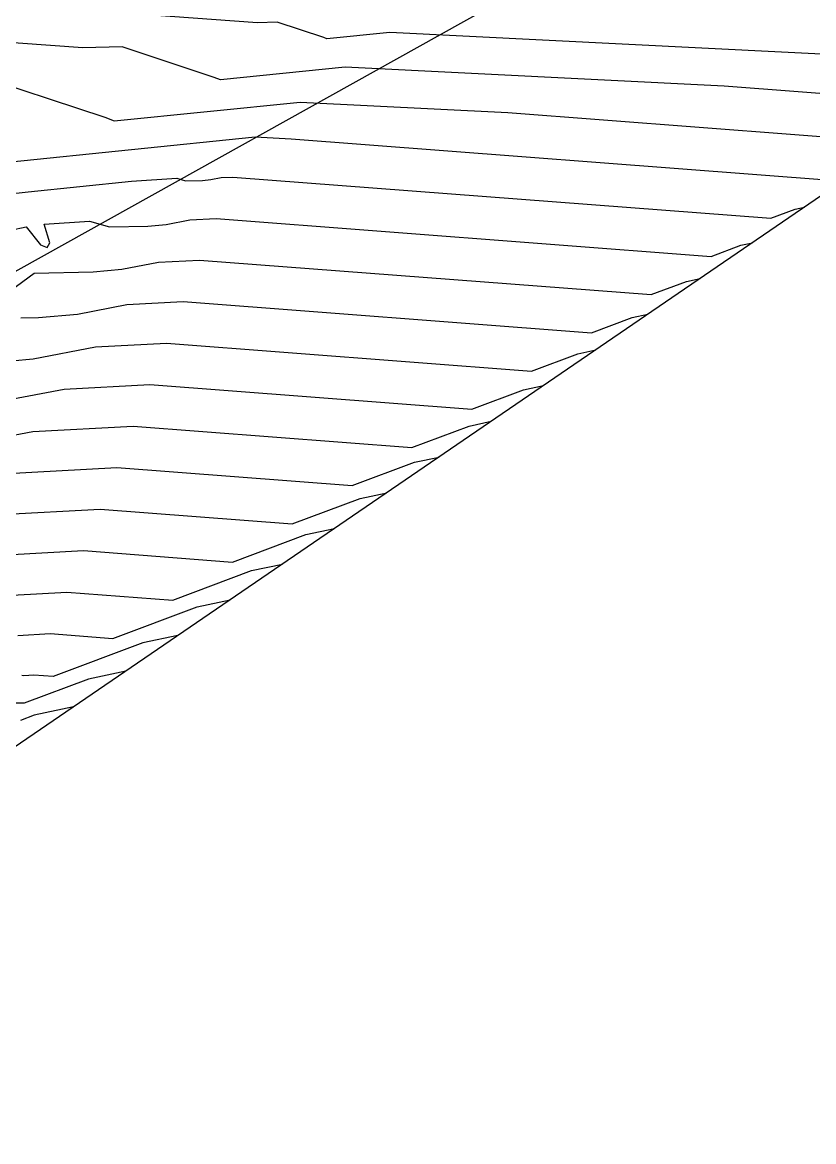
# Model space of a CAD drawing. Header units: metres. Extents: x 419533 to 423558, y 4805342 to 4807578.
# Drawn here: x 420794.4 to 420831.2, y 4805821.8 to 4805873.9 of the extents above; entities that cross this region are included whole.
import ezdxf

# ---------------------------------------------------------------- set-up
doc = ezdxf.new("R2010")
doc.units = ezdxf.units.M
for name, color, linetype in [('C-TINN-BNDY', 110, 'Continuous'), ('C-TOPO-MAJR', 9, 'Continuous'), ('C-TOPO-MINR', 8, 'Continuous')]:
    doc.layers.add(name, color=color, linetype=linetype)

# ---------------------------------------------------------------- blocks, each defined once
blk = doc.blocks.new('tower_bases_layout_1')
at = {"color": 31, "lineweight": 30, "true_color": 0xffbd7a, "elevation": 1718.013}
blk.add_lwpolyline([(423449.834, 4807399.592), (423130.593, 4807500.114), (421950.92, 4806612.998), (421795.045, 4806430.988), (421305.015, 4806147.038), (421305.015, 4806147.038), (420630.083, 4805770.97), (419765.157, 4805549.54), (419617.356, 4805580.088)], dxfattribs=at)
blk = doc.blocks.new('leg_extensions_profiles_1')
at = {"layer": 'C-TINN-BNDY', "color": 110, "linetype": 'Continuous', "lineweight": -3, "flags": 128}
blk.add_lwpolyline([(421153.82, 4806042.891), (421085.295, 4806009.979), (421037.348, 4805986.37), (420994.894, 4805949.359), (420921.637, 4805915.578), (420890.205, 4805900.173), (420841.568, 4805872.688), (420793.968, 4805840.145), (420761.057, 4805805.542), (420694.272, 4805788.321), (420637.63, 4805756.679), (420635.977, 4805756.526), (420540.025, 4805730.054), (420500.491, 4805719.481), (420422.087, 4805699.837), (420396.243, 4805692.836), (420350.788, 4805681.109)], dxfattribs=at)
at = {"layer": 'C-TOPO-MAJR', "color": 9, "linetype": 'Continuous', "lineweight": -3, "flags": 128}
for points, elevation in [([(420769.536, 4805870.683), (420769.802, 4805870.754), (420778.758, 4805870.522), (420780.91, 4805870.366), (420784.548, 4805870.457), (420793.087, 4805867.645), (420793.666, 4805867.405), (420805.193, 4805868.575), (420806.857, 4805868.492), (420831.984, 4805866.567), (420832.86, 4805866.896), (420833.201, 4805866.968)], 1665), ([(420793.844, 4805858.153), (420794.845, 4805858.242), (420797.757, 4805858.801), (420801.058, 4805858.975), (420818.059, 4805857.673), (420820.206, 4805858.48), (420821.044, 4805858.656)], 1670), ([(420793.6, 4805849.121), (420797.196, 4805849.311), (420804.133, 4805848.779), (420807.553, 4805850.063), (420808.887, 4805850.345)], 1675), ([(420796.73, 4805842.033), (420794.899, 4805841.647), (420794.259, 4805841.406)], 1680)]:
    blk.add_lwpolyline(points, dxfattribs=dict(at, elevation=elevation))
at = {"layer": 'C-TOPO-MINR', "color": 8, "linetype": 'Continuous', "lineweight": -3, "flags": 128}
for points, elevation in [([(420840.496, 4805871.955), (420840.452, 4805871.946), (420840.34, 4805871.904), (420837.119, 4805872.15), (420811.46, 4805873.438), (420808.531, 4805873.141), (420808.384, 4805873.202), (420806.214, 4805873.916), (420805.29, 4805873.893), (420787.946, 4805875.154), (420780.271, 4805875.352), (420778.427, 4805874.862)], 1662), ([(420838.064, 4805870.293), (420837.921, 4805870.262), (420837.555, 4805870.125), (420827.032, 4805870.931), (420809.371, 4805871.817), (420803.576, 4805871.229), (420803.285, 4805871.349), (420798.992, 4805872.763), (420797.163, 4805872.717), (420784.884, 4805873.61), (420776.781, 4805873.819), (420775.463, 4805873.469)], 1663), ([(420772.499, 4805872.076), (420773.291, 4805872.287), (420781.821, 4805872.066), (420789.036, 4805871.542), (420791.77, 4805871.61), (420798.186, 4805869.497), (420798.621, 4805869.317), (420807.282, 4805870.196), (420816.945, 4805869.711), (420834.77, 4805868.346), (420835.391, 4805868.579), (420835.633, 4805868.63)], 1664), ([(420793.493, 4805865.9), (420794.618, 4805866.013), (420799.438, 4805866.517), (420801.538, 4805866.655), (420801.952, 4805866.534), (420802.741, 4805866.552), (420803.12, 4805866.586), (420803.602, 4805866.678), (420804.147, 4805866.707), (420829.199, 4805864.788), (420830.329, 4805865.213), (420830.77, 4805865.306)], 1666), ([(420793.798, 4805864.228), (420794.519, 4805864.385), (420795.188, 4805863.558), (420795.505, 4805863.425), (420795.633, 4805863.643), (420795.359, 4805864.518), (420797.471, 4805864.656), (420798.407, 4805864.383), (420800.194, 4805864.423), (420801.051, 4805864.5), (420802.141, 4805864.709), (420803.375, 4805864.774), (420826.414, 4805863.01), (420827.798, 4805863.529), (420828.339, 4805863.643)], 1667), ([(420793.783, 4805861.414), (420794.895, 4805862.233), (420797.646, 4805862.295), (420798.983, 4805862.414), (420800.68, 4805862.74), (420802.602, 4805862.841), (420823.629, 4805861.231), (420825.268, 4805861.846), (420825.907, 4805861.981)], 1668), ([(420794.274, 4805860.148), (420795.098, 4805860.166), (420796.914, 4805860.328), (420799.218, 4805860.771), (420801.83, 4805860.908), (420820.844, 4805859.452), (420822.737, 4805860.163), (420823.476, 4805860.319)], 1669), ([(420793.586, 4805856.312), (420796.296, 4805856.832), (420800.285, 4805857.042), (420815.274, 4805855.895), (420817.676, 4805856.796), (420818.613, 4805856.994)], 1671), ([(420793.367, 4805854.581), (420794.835, 4805854.863), (420799.513, 4805855.11), (420812.489, 4805854.116), (420815.145, 4805855.113), (420816.181, 4805855.332)], 1672), ([(420793.374, 4805852.893), (420798.74, 4805853.177), (420809.704, 4805852.337), (420812.614, 4805853.43), (420813.75, 4805853.67)], 1673), ([(420793.329, 4805850.999), (420797.968, 4805851.244), (420806.918, 4805850.558), (420810.084, 4805851.746), (420811.319, 4805852.007)], 1674), ([(420793.871, 4805847.243), (420796.423, 4805847.378), (420801.348, 4805847.001), (420805.022, 4805848.38), (420806.456, 4805848.683)], 1676), ([(420794.141, 4805845.365), (420795.651, 4805845.445), (420798.563, 4805845.222), (420802.491, 4805846.697), (420804.024, 4805847.02)], 1677), ([(420801.593, 4805845.358), (420799.961, 4805845.013), (420795.778, 4805843.443), (420794.878, 4805843.512), (420794.412, 4805843.487), (420794.32, 4805843.501)], 1678), ([(420799.162, 4805843.696), (420797.43, 4805843.33), (420794.435, 4805842.206), (420793.598, 4805842.206)], 1679)]:
    blk.add_lwpolyline(points, dxfattribs=dict(at, elevation=elevation))

msp = doc.modelspace()

# ---------------------------------------------------------------- linework, layer by layer
at = {"layer": 'C-TOPO-MAJR', "color": 9, "linetype": 'Continuous', "lineweight": -3, "flags": 128}
for points, elevation in [([(420769.536, 4805870.683), (420769.802, 4805870.754), (420778.758, 4805870.522), (420780.91, 4805870.366), (420784.548, 4805870.457), (420793.087, 4805867.645), (420793.666, 4805867.405), (420805.193, 4805868.575), (420806.857, 4805868.492), (420831.984, 4805866.567), (420832.86, 4805866.896), (420833.201, 4805866.968)], 1665), ([(420793.844, 4805858.153), (420794.845, 4805858.242), (420797.757, 4805858.801), (420801.058, 4805858.975), (420818.059, 4805857.673), (420820.206, 4805858.48), (420821.044, 4805858.656)], 1670), ([(420793.6, 4805849.121), (420797.196, 4805849.311), (420804.133, 4805848.779), (420807.553, 4805850.063), (420808.887, 4805850.345)], 1675), ([(420796.73, 4805842.033), (420794.899, 4805841.647), (420794.259, 4805841.406)], 1680)]:
    msp.add_lwpolyline(points, dxfattribs=dict(at, elevation=elevation))
at = {"layer": 'C-TOPO-MINR', "color": 8, "linetype": 'Continuous', "lineweight": -3, "flags": 128}
for points, elevation in [([(420840.496, 4805871.955), (420840.452, 4805871.946), (420840.34, 4805871.904), (420837.119, 4805872.15), (420811.46, 4805873.438), (420808.531, 4805873.141), (420808.384, 4805873.202), (420806.214, 4805873.916), (420805.29, 4805873.893), (420787.946, 4805875.154), (420780.271, 4805875.352), (420778.427, 4805874.862)], 1662), ([(420838.064, 4805870.293), (420837.921, 4805870.262), (420837.555, 4805870.125), (420827.032, 4805870.931), (420809.371, 4805871.817), (420803.576, 4805871.229), (420803.285, 4805871.349), (420798.992, 4805872.763), (420797.163, 4805872.717), (420784.884, 4805873.61), (420776.781, 4805873.819), (420775.463, 4805873.469)], 1663), ([(420772.499, 4805872.076), (420773.291, 4805872.287), (420781.821, 4805872.066), (420789.036, 4805871.542), (420791.77, 4805871.61), (420798.186, 4805869.497), (420798.621, 4805869.317), (420807.282, 4805870.196), (420816.945, 4805869.711), (420834.77, 4805868.346), (420835.391, 4805868.579), (420835.633, 4805868.63)], 1664), ([(420793.493, 4805865.9), (420794.618, 4805866.013), (420799.438, 4805866.517), (420801.538, 4805866.655), (420801.952, 4805866.534), (420802.741, 4805866.552), (420803.12, 4805866.586), (420803.602, 4805866.678), (420804.147, 4805866.707), (420829.199, 4805864.788), (420830.329, 4805865.213), (420830.77, 4805865.306)], 1666), ([(420793.798, 4805864.228), (420794.519, 4805864.385), (420795.188, 4805863.558), (420795.505, 4805863.425), (420795.633, 4805863.643), (420795.359, 4805864.518), (420797.471, 4805864.656), (420798.407, 4805864.383), (420800.194, 4805864.423), (420801.051, 4805864.5), (420802.141, 4805864.709), (420803.375, 4805864.774), (420826.414, 4805863.01), (420827.798, 4805863.529), (420828.339, 4805863.643)], 1667), ([(420793.783, 4805861.414), (420794.895, 4805862.233), (420797.646, 4805862.295), (420798.983, 4805862.414), (420800.68, 4805862.74), (420802.602, 4805862.841), (420823.629, 4805861.231), (420825.268, 4805861.846), (420825.907, 4805861.981)], 1668), ([(420794.274, 4805860.148), (420795.098, 4805860.166), (420796.914, 4805860.328), (420799.218, 4805860.771), (420801.83, 4805860.908), (420820.844, 4805859.452), (420822.737, 4805860.163), (420823.476, 4805860.319)], 1669), ([(420793.586, 4805856.312), (420796.296, 4805856.832), (420800.285, 4805857.042), (420815.274, 4805855.895), (420817.676, 4805856.796), (420818.613, 4805856.994)], 1671), ([(420793.367, 4805854.581), (420794.835, 4805854.863), (420799.513, 4805855.11), (420812.489, 4805854.116), (420815.145, 4805855.113), (420816.181, 4805855.332)], 1672), ([(420793.374, 4805852.893), (420798.74, 4805853.177), (420809.704, 4805852.337), (420812.614, 4805853.43), (420813.75, 4805853.67)], 1673), ([(420793.329, 4805850.999), (420797.968, 4805851.244), (420806.918, 4805850.558), (420810.084, 4805851.746), (420811.319, 4805852.007)], 1674), ([(420793.871, 4805847.243), (420796.423, 4805847.378), (420801.348, 4805847.001), (420805.022, 4805848.38), (420806.456, 4805848.683)], 1676), ([(420794.141, 4805845.365), (420795.651, 4805845.445), (420798.563, 4805845.222), (420802.491, 4805846.697), (420804.024, 4805847.02)], 1677), ([(420801.593, 4805845.358), (420799.961, 4805845.013), (420795.778, 4805843.443), (420794.878, 4805843.512), (420794.412, 4805843.487), (420794.32, 4805843.501)], 1678), ([(420799.162, 4805843.696), (420797.43, 4805843.33), (420794.435, 4805842.206), (420793.598, 4805842.206)], 1679)]:
    msp.add_lwpolyline(points, dxfattribs=dict(at, elevation=elevation))

# ---------------------------------------------------------------- block references
for name in ['leg_extensions_profiles_1', 'tower_bases_layout_1']:
    msp.add_blockref(name, (0, 0))

doc.saveas('drawing.dxf')
